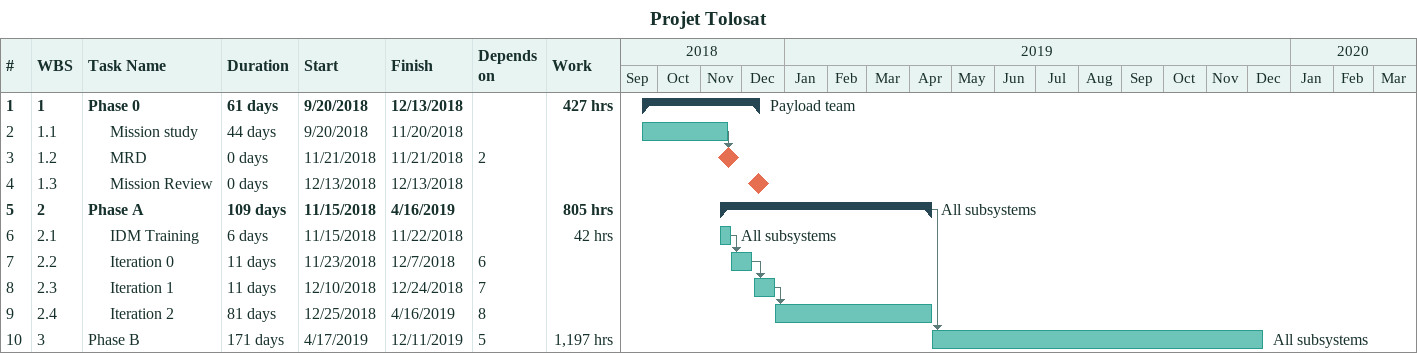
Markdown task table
Projet Tolosat

| ID | WBS | Task | Duration | Start | Finish | Predecessors | Resources | Work (h) |
|---|---|---|---|---|---|---|---|---|
| 1 | 1 | **Phase 0** | 61d | 2018-09-20 | 2018-12-13 |  | Payload team | 427 |
| 2 | 1.1 | Mission study | 44d | 2018-09-20 | 2018-11-20 |  |  |  |
| 3 | 1.2 | MRD | 0d | 2018-11-21 | 2018-11-21 | 2 |  |  |
| 4 | 1.3 | Mission Review | 0d | 2018-12-13 | 2018-12-13 |  |  |  |
| 5 | 2 | **Phase A** | 109d | 2018-11-15 | 2019-04-16 |  | All subsystems | 805 |
| 6 | 2.1 | IDM Training | 6d | 2018-11-15 | 2018-11-22 |  | All subsystems | 42 |
| 7 | 2.2 | Iteration 0 | 11d | 2018-11-23 | 2018-12-07 | 6 |  |  |
| 8 | 2.3 | Iteration 1 | 11d | 2018-12-10 | 2018-12-24 | 7 |  |  |
| 9 | 2.4 | Iteration 2 | 81d | 2018-12-25 | 2019-04-16 | 8 |  |  |
| 10 | 3 | Phase B | 171d | 2019-04-17 | 2019-12-11 | 5 | All subsystems | 1197 |
